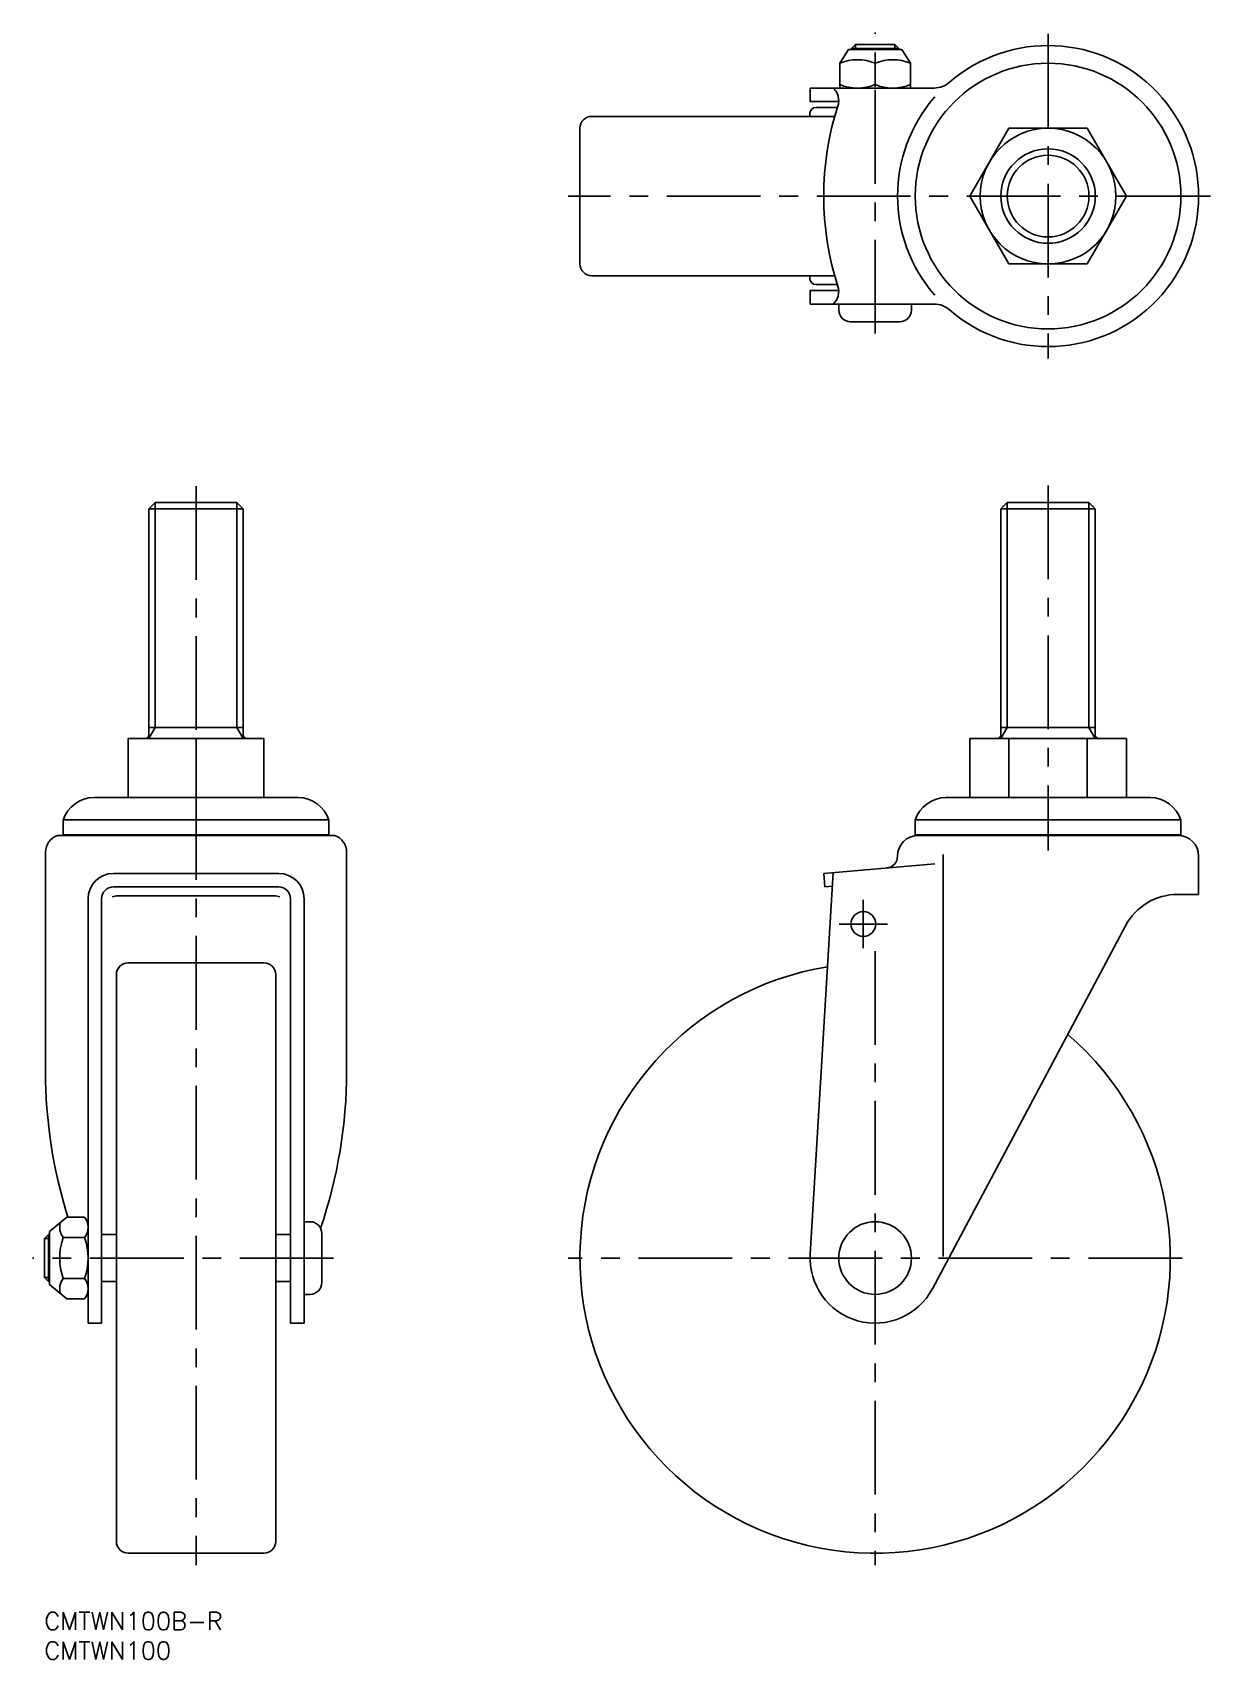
# Model space of a CAD drawing. Extents: x -2 to 198, y -8 to 268.
import ezdxf

# ---------------------------------------------------------------- set-up
doc = ezdxf.new("R2010")
doc.units = 0
doc.header["$LTSCALE"] = 0.5
doc.linetypes.add('CENTER', pattern=[50.8, 31.75, -6.35, 6.35, -6.35])
for name, color, linetype in [('MSM_CENTER', 1, 'CENTER'), ('MSM_CONTINUOUS', 7, 'CONTINUOUS'), ('MSM_NARROW', 5, 'CONTINUOUS'), ('MSM_PART_NUMBER', 7, 'CONTINUOUS')]:
    doc.layers.add(name, color=color, linetype=linetype)
doc.styles.get("Standard").update_dxf_attribs({"font": 'txt.shx', "height": 3, "bigfont": 'bigfont.shx'})

msp = doc.modelspace()

# ---------------------------------------------------------------- linework, layer by layer
at = {"layer": 'MSM_CENTER'}
for p, q in [((140.72, 216.59), (140.72, 267.59)), ((170.02, 267.39), (170.02, 212.39)), ((197.52, 239.89), (88.72, 239.89)), ((25.7, 190.75), (25.7, 8)), ((170.02, 190.87), (170.02, 129.04)), ((138.72, 120.68), (138.72, 112.48)), ((142.82, 116.58), (134.62, 116.58)), ((140.72, 112), (140.72, 8)), ((49, 60), (-2, 60)), ((192.72, 60), (88.72, 60))]:
    msp.add_line(p, q, dxfattribs=at)
at = {"layer": 'MSM_CONTINUOUS'}
for p, q in [((136.22, 264.69), (134.72, 262.39)), ((145.22, 264.69), (136.22, 264.69)), ((136.72, 264.91), (137.4, 265.59)), ((136.72, 264.91), (144.72, 264.91)), ((136.72, 264.91), (136.72, 264.69)), ((137.4, 265.59), (144.05, 265.59)), ((137.4, 265.59), (137.4, 264.69)), ((144.05, 265.59), (144.05, 264.69)), ((144.72, 264.91), (144.05, 265.59)), ((144.72, 264.69), (144.72, 264.91)), ((145.22, 264.69), (146.72, 262.39)), ((134.72, 262.39), (134.72, 258.19)), ((140.72, 262.39), (140.72, 258.39)), ((146.72, 262.39), (146.72, 258.19)), ((150.71, 258.19), (129.74, 258.19)), ((129.74, 258.19), (129.74, 255.89)), ((129.65, 253.39), (129.67, 253.94)), ((129.74, 255.89), (134.54, 255.89)), ((130.67, 254.89), (134.33, 254.89)), ((90.72, 251.39), (90.72, 228.39)), ((133.88, 253.39), (92.72, 253.39)), ((156.75, 239.89), (163.38, 251.39)), ((163.38, 251.39), (176.66, 251.39)), ((176.66, 251.39), (183.3, 239.89)), ((163.38, 228.39), (156.75, 239.89)), ((183.3, 239.89), (176.66, 228.39)), ((133.88, 226.39), (92.72, 226.39)), ((129.65, 226.39), (129.67, 225.84)), ((176.66, 228.39), (163.38, 228.39)), ((134.54, 223.89), (129.74, 223.89)), ((129.74, 223.89), (129.74, 221.59)), ((130.67, 224.89), (134.33, 224.89)), ((129.74, 221.59), (150.71, 221.59)), ((134.57, 220.59), (134.57, 221.59)), ((146.87, 220.59), (146.87, 221.59)), ((140.72, 218.59), (136.57, 218.59)), ((140.72, 218.59), (144.87, 218.59)), ((18.78, 188), (17.7, 186.92)), ((32.62, 188), (18.78, 188)), ((33.7, 186.92), (32.62, 188)), ((163.11, 188), (162.02, 186.92)), ((176.94, 188), (163.11, 188)), ((178.02, 186.92), (176.94, 188)), ((33.7, 186.92), (17.7, 186.92)), ((17.7, 186.92), (17.7, 148.6)), ((33.7, 148.6), (33.7, 186.92)), ((178.02, 186.92), (162.02, 186.92)), ((162.02, 186.92), (162.02, 148.6)), ((178.02, 148.6), (178.02, 186.92)), ((17.7, 149.87), (33.7, 149.87)), ((162.02, 149.87), (178.02, 149.87)), ((37.2, 148), (14.2, 148)), ((14.2, 138), (14.2, 148)), ((25.7, 148), (25.7, 138)), ((37.2, 148), (37.2, 138)), ((156.75, 138), (156.75, 148)), ((156.75, 148), (183.3, 148)), ((163.38, 138), (163.38, 148)), ((176.66, 138), (176.66, 148)), ((183.3, 138), (183.3, 148)), ((8.43, 138), (42.97, 138)), ((152.76, 138), (187.29, 138)), ((3.2, 134.2), (48.2, 134.2)), ((3.2, 131.7), (3.2, 134.2)), ((48.2, 131.7), (48.2, 134.2)), ((147.52, 134.2), (192.52, 134.2)), ((147.52, 131.7), (147.52, 134.2)), ((192.52, 131.7), (192.52, 134.2)), ((2.26, 131.59), (49.14, 131.59)), ((3.2, 131.7), (48.2, 131.7)), ((5.82, 131.7), (5.82, 131.59)), ((45.58, 131.7), (45.58, 131.59)), ((147.52, 131.7), (192.52, 131.7)), ((148.02, 131.59), (192.02, 131.59)), ((150.14, 131.7), (150.14, 131.59)), ((189.91, 131.7), (189.91, 131.59)), ((0.2, 128.74), (0.2, 91.64)), ((51.2, 128.74), (51.2, 91.64)), ((150.84, 126.79), (132.02, 125.15)), ((144.52, 128.09), (144.52, 128.07)), ((152.27, 60.25), (152.27, 128.34)), ((195.52, 128.09), (195.52, 121.59)), ((11.7, 125.15), (39.7, 125.15)), ((129.74, 60.63), (133.64, 125.29)), ((132.02, 125.15), (132.22, 122.86)), ((39.7, 122.86), (11.7, 122.86)), ((12.47, 121.34), (38.93, 121.34)), ((132.22, 122.86), (133.5, 122.97)), ((195.52, 121.59), (191.96, 121.59)), ((7.4, 48.97), (7.4, 120.86)), ((9.7, 120.86), (9.7, 48.97)), ((41.7, 120.86), (41.7, 48.97)), ((44, 48.97), (44, 120.86)), ((183.13, 116.28), (150.42, 54.78)), ((12.2, 12), (12.2, 108)), ((12.2, 60), (12.2, 108)), ((37.2, 110), (14.2, 110)), ((39.2, 12), (39.2, 108)), ((39.2, 60), (39.2, 108)), ((3.79, 66.93), (0.9, 64.5)), ((3.79, 66.93), (6.8, 66.93)), ((45, 66.15), (44, 66.15)), ((0.68, 64), (0, 63.32)), ((0.68, 56), (0.68, 64)), ((0.9, 64), (0.68, 64)), ((0.9, 64.5), (0.9, 55.5)), ((3.2, 63.46), (6.8, 63.46)), ((7.4, 65.2), (7.4, 54.8)), ((12.2, 64), (9.7, 64)), ((39.2, 64), (41.7, 64)), ((47, 55.85), (47, 64.15)), ((0, 56.68), (0, 63.32)), ((0, 63.32), (0.9, 63.32)), ((0.68, 56), (0, 56.68)), ((0, 56.68), (0.9, 56.68)), ((0.9, 56), (0.68, 56)), ((3.79, 53.07), (0.9, 55.5)), ((3.2, 56.54), (6.8, 56.54)), ((9.7, 56), (12.2, 56)), ((39.2, 56), (41.7, 56)), ((3.79, 53.07), (6.8, 53.07)), ((44, 53.85), (45, 53.85)), ((7.4, 48.97), (9.7, 48.97)), ((41.7, 48.97), (44, 48.97)), ((14.2, 10), (37.2, 10))]:
    msp.add_line(p, q, dxfattribs=at)
for centre, radius in [((170.02, 239.89), 22.5), ((170.02, 239.89), 11.5), ((170.02, 239.89), 8), ((138.72, 116.58), 2.1), ((140.72, 60), 6.15)]:
    msp.add_circle(centre, radius, dxfattribs=at)
for centre, radius, start, end in [((170.02, 239.89), 25.5, 229.1069, 130.8931), ((137.72, 255.19), 7.8, 67.3801, 112.6199), ((143.72, 255.19), 7.8, 67.3801, 112.6199), ((150.71, 262.19), 4, 270, 310.8931), ((131.55, 256.04), 3, 342.2575, 45.7481), ((137.72, 265.99), 7.8, 247.3801, 292.6199), ((143.72, 265.99), 7.8, 247.3801, 292.6199), ((170.02, 239.89), 25.5, 138.7898, 221.2102), ((130.67, 253.89), 1, 90, 177), ((182.02, 239.89), 50, 162.2575, 197.7425), ((92.72, 251.39), 2, 90, 180), ((92.72, 228.39), 2, 180, 270), ((130.67, 225.89), 1, 183, 270), ((131.55, 223.74), 3, 314.2519, 17.7425), ((136.57, 220.59), 2, 180, 270), ((144.87, 220.59), 2, 270, 0), ((150.71, 217.59), 4, 49.1069, 90), ((17.1, 148.6), 0.6, 270, 0), ((34.3, 148.6), 0.6, 180, 270), ((161.42, 148.6), 0.6, 270, 0), ((178.62, 148.6), 0.6, 180, 270), ((8.43, 132.5), 5.5, 90, 161.9955), ((42.97, 132.5), 5.5, 18.0045, 90), ((152.76, 132.5), 5.5, 90, 161.9955), ((187.29, 132.5), 5.5, 18.0045, 90), ((3.2, 128.74), 3, 108.1949, 180), ((48.2, 128.74), 3, 0, 71.8051), ((148.02, 128.09), 3.5, 90, 180), ((192.02, 128.09), 3.5, 0, 90), ((142.52, 128.07), 2, 275, 0), ((11.7, 120.85), 4.3, 90, 180), ((39.7, 120.85), 4.3, 0, 90), ((11.7, 120.86), 2, 90, 180), ((12.46, 117.94), 3.4, 89.9539, 106.373), ((38.94, 117.94), 3.4, 73.627, 90.0461), ((39.7, 120.86), 2, 0, 90), ((191.96, 111.59), 10, 90, 152), ((14.2, 108), 2, 90, 180), ((37.2, 108), 2, 0, 90), ((140.72, 60), 50, 99.26, 49.2745), ((82.55, 91.64), 82.35, 180, 197.4666), ((-31.15, 91.64), 82.35, 341.157, 0), ((4.6, 65.2), 2.8, 321.7868, 38.2132), ((45, 64.15), 2, 0, 90), ((5.4, 65.2), 2.8, 162.585, 218.2132), ((12.9, 60), 10.3, 160.3471, 199.6529), ((-2.9, 60), 10.3, 340.3471, 19.6529), ((140.72, 59.97), 11, 176.5531, 332.138), ((5.4, 54.8), 2.8, 141.7868, 197.415), ((4.6, 54.8), 2.8, 321.7868, 38.2132), ((45, 55.85), 2, 270, 0), ((14.2, 12), 2, 180, 270), ((37.2, 12), 2, 270, 0)]:
    msp.add_arc(centre, radius, start, end, dxfattribs=at)
at = {"layer": 'MSM_NARROW'}
for p, q in [((18.78, 188), (18.78, 149.87)), ((32.62, 188), (32.62, 149.87)), ((163.11, 188), (163.11, 149.87)), ((176.94, 188), (176.94, 149.87)), ((17.7, 148), (18.78, 149.87)), ((33.7, 148), (32.62, 149.87)), ((162.02, 148), (163.11, 149.87)), ((178.02, 148), (176.94, 149.87))]:
    msp.add_line(p, q, dxfattribs=at)
msp.add_circle((170.02, 239.89), 6.92, dxfattribs=at)

# ---------------------------------------------------------------- texts
at = {"layer": 'MSM_PART_NUMBER'}
for s, p in [('CMTWN100B-R', (0, -3)), ('CMTWN100', (0, -8))]:
    msp.add_text(s, height=3, dxfattribs=at).set_placement(p)

doc.saveas('drawing.dxf')
